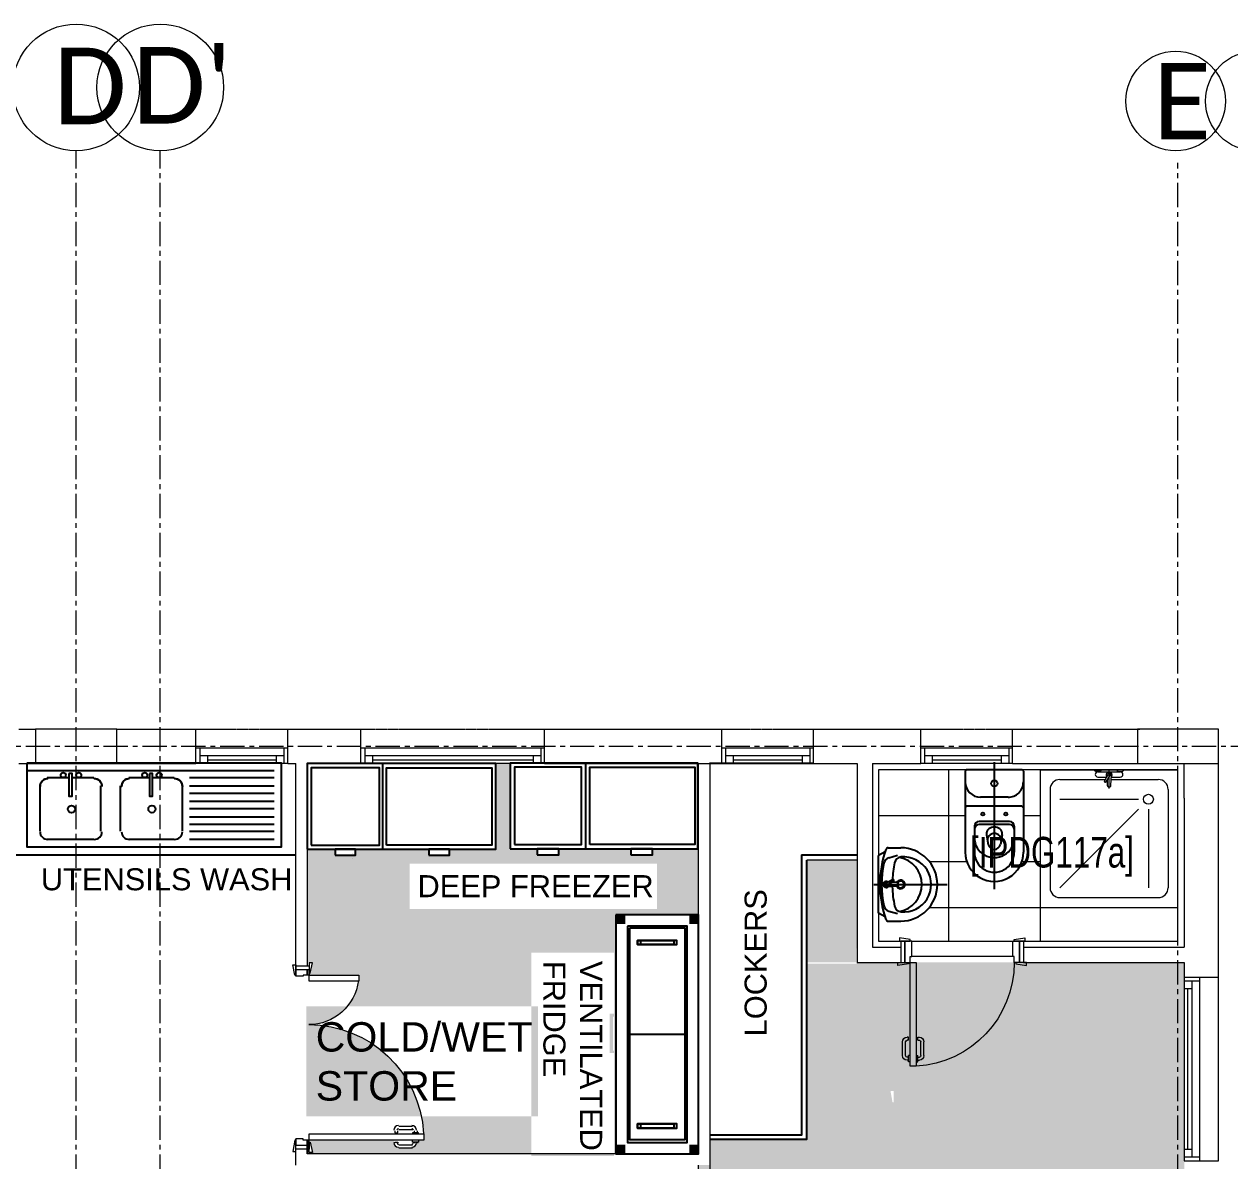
# Model space of a CAD drawing. Header units: millimetres. Extents: x 26027 to 581921, y 7230 to 233891.
# Drawn here: x 472709 to 480588, y 224288 to 231719 of the extents above; entities that cross this region are included whole.
import ezdxf

# ---------------------------------------------------------------- set-up
doc = ezdxf.new("R2010")
doc.units = ezdxf.units.MM
doc.header["$LTSCALE"] = 5
doc.linetypes.add('CENTER', pattern=[50.800000000000004, 31.75, -6.35, 6.35, -6.35])
doc.linetypes.add('HIDDEN2', pattern=[0.1875, 0.125, -0.0625])
for name, color, linetype, lineweight in [('72_EGR_BASE_TEXT', 7, 'Continuous', 5), ('Aluminum', 7, 'Continuous', 5), ('AxisBalloons_2', 7, 'Continuous', 0), ('car', 250, 'Continuous', 5), ('Proj', 7, 'HIDDEN2', 5), ('SANIT', 250, 'Continuous', 5), ('Structure', 20, 'Continuous', 5), ('Text', 9, 'Continuous', 5), ('Tiles', 252, 'Continuous', 5), ('Walls', 32, 'Continuous', 5)]:
    doc.layers.add(name, color=color, linetype=linetype, lineweight=lineweight)
for name, color, linetype in [('axes', 9, 'Continuous'), ('GE-ARCHITECTURAL_ELEMENTS', 8, 'Continuous'), ('GE-FURNITURE', 8, 'Continuous'), ('PDF_Solid Fills', 7, 'Continuous'), ('PDF_Text', 7, 'Continuous')]:
    doc.layers.add(name, color=color, linetype=linetype)
doc.layers.add('PDF_Geometry', color=7, linetype='Continuous', true_color=0x809a5e)
doc.layers.add('Wooden Joinery', color=7, linetype='Continuous', lineweight=5, true_color=0xffdcd1)
doc.styles.add('PDF Arial', font='arial.ttf')
doc.styles.get("Standard").update_dxf_attribs({"font": 'calibri.ttf'})
doc.styles.add('X3G_ENTITY_2587EA', font='swisscl.ttf', dxfattribs={"height": 200})

# ---------------------------------------------------------------- blocks, each defined once
blk = doc.blocks.new('SHOWER TRAY 80x80')
at = {"layer": 'SANIT'}
for p, q in [((0, 0), (0, 0.8000000000000007)), ((0.799999999999983, 0.8000000000000007), (-3.552713678800501e-15, 0.7999999999999972)), ((0.7999999999999794, 7.105427357601002e-15), (0.799999999999983, 0.8000000000000007)), ((0.1142857142856926, 0.7428571428571544), (0.6857142857142691, 0.7428571428571615)), ((0.05714285714283207, 0.4124033613445377), (0.05714285714283207, 0.685714285714301)), ((0.7428571428571153, 0.1142857142857174), (0.7428571428571296, 0.6857142857143081)), ((0.1714285714285531, 0.1142857142857068), (0.1714285714285531, 0.5714285714285836)), ((0.2285714285714064, 0.6285714285714441), (0.6857142857142655, 0.6285714285714441)), ((0.2285714285714064, 0.5714285714285836), (0.6857142857142655, 0.1142857142857245)), ((0.01000000000000512, 0.4549999999999912), (0.01000000000000512, 0.4750000000000014)), ((0.01631966011248664, 0.4750000000000014), (0.01000000000000512, 0.4750000000000014)), ((0.01249999999998863, 0.4549999999999912), (0.01000000000000512, 0.4549999999999912)), ((0.01249999999998863, 0.3349999999999866), (0.01249999999998863, 0.4649999999999963)), ((0.04249999999998977, 0.413264705882348), (0.04249999999998977, 0.4649999999999963)), ((0.1099999999999994, 0.3999999999999986), (0, 0.3999999999999986)), ((0.06674858673548556, 0.3727685026005716), (0.02709900889367134, 0.3938940117229563)), ((0.08950000000000102, 0.4104999999999919), (0.03164137928153821, 0.4139034482775585)), ((0.04073028667295375, 0.3866311933336917), (0.0316413792811403, 0.3860965517224102)), ((0.07150997231136103, 0.3807923120500973), (0.03344981494325339, 0.4058135719738871)), ((0.04249999999998977, 0.3349999999999866), (0.04249999999998977, 0.3856882805192541)), ((0.05714285714283562, 0.1142857142857068), (0.05714285714283207, 0.3778864871840746)), ((0.0608299165623265, 0.3878135245036631), (0.08949999999998681, 0.3894999999999911)), ((0.01000000000000512, 0.345000000000006), (0.01000000000000512, 0.3249999999999957)), ((0.01249999999998863, 0.345000000000006), (0.01000000000000512, 0.345000000000006)), ((0.01631966011248664, 0.3250000000000099), (0.01000000000000512, 0.3250000000000099)), ((0, 0), (0.7999999999999794, 7.105427357601002e-15)), ((0.1142857142856961, 0.05714285714285339), (0.6857142857142584, 0.05714285714286405))]:
    blk.add_line(p, q, dxfattribs=at)
blk.add_circle((0.1714285714285531, 0.6285714285714441), 0.02857142857142873, dxfattribs=at)
for centre, radius, start, end in [((0.1142857142856926, 0.685714285714301), 0.05714285714285747, 90, 180), ((0.6857142857142691, 0.6857142857143081), 0.05714285714285747, 359.9999999999992, 90), ((0, 0.4750000000000014), 0.009999999999999787, 0, 90.00000000000263), ((0, 0.4549999999999912), 0.009999999999999787, 269.9999999999973, 0), ((0.0274999999999892, 0.4649999999999963), 0.01499999999999968, 0, 180), ((0, 0.345000000000006), 0.009999999999999787, 0, 90.00000000000263), ((0.03000000000000114, 0.3999999999999844), 0.0175000000000054, 49.63201498841951, 309.2525527154357), ((0.03000000000000114, 0.3999999999999986), 0.0140000000000029, 83.2670787910549, 276.732921207356), ((0.03000000000000114, 0.3999999999999986), 0.006760091880911086, 54.04227897446988, 244.5873310711967), ((0.06912927952342329, 0.3767804073253345), 0.004665091389374755, 239.3148050232749, 59.31480502755438), ((0.08950000000000102, 0.3999999999999844), 0.01049999999999862, 270, 90.00000000010422), ((0, 0.3250000000000099), 0.009999999999999787, 269.9999999999973, 0), ((0.0274999999999892, 0.3349999999999866), 0.01499999999999968, 180, 0), ((0.1142857142856961, 0.1142857142857068), 0.05714285714285747, 179.9999999999998, 270), ((0.6857142857142584, 0.1142857142857174), 0.05714285714285747, 270, 359.9999999999996)]:
    blk.add_arc(centre, radius, start, end, dxfattribs=at)
blk = doc.blocks.new('A$C26754117')
at = {"layer": 'car'}
for p, q in [((750.0011963472934, 819.9992818571045), (90.00119634834118, 819.9992818492465)), ((90.00119634659495, 719.999281856115), (750.001196346595, 719.9992818568717))]:
    blk.add_line(p, q, dxfattribs=at)
at = {"layer": 'Wooden Joinery'}
for p, q in [((670.0011963391444, 71.17677191871917), (670.0011963400757, 161.1767719187192)), ((690.001196339028, 71.17677191854455), (690.0011963400757, 161.1767719185445)), ((710.0011963403085, 191.1767719183699), (700.0011963403085, 191.1767719184281)), ((710.0011963400757, 171.1767719183699), (700.0011963400757, 171.1767719184281)), ((710.0011963400757, 171.1767719183699), (710.0011963403085, 191.1767719183699)), ((770.0011963401921, 191.1767719177878), (780.0011963401921, 191.1767719177296)), ((770.0011963399593, 171.1767719177878), (770.0011963401921, 191.1767719177878)), ((770.0011963399593, 171.1767719177878), (780.0011963399593, 171.1767719177296)), ((790.0011963392608, 71.17677191761322), (790.0011963399593, 161.1767719176132)), ((810.0011963392608, 71.1767719174386), (810.0011963398429, 161.1767719174386)), ((710.001196339028, 61.17677191836992), (700.001196339028, 61.17677191842813)), ((710.0011963387951, 41.17677191831172), (700.0011963387951, 41.17677191842813)), ((710.0011963386787, 31.17677191831172), (710.001196339028, 71.17677191831172)), ((720.001196339028, 71.17677191831172), (710.001196339028, 71.17677191836992)), ((720.0011963386787, 31.17677191825351), (710.0011963386787, 31.17677191831172)), ((760.0011963391444, 71.17677191790426), (770.0011963392608, 71.17677191772964)), ((760.0011963387951, 31.17677191790426), (770.0011963387951, 31.17677191778785)), ((770.0011963387951, 31.17677191778785), (770.0011963392608, 71.17677191778785)), ((770.0011963391444, 61.17677191772964), (780.0011963391444, 61.17677191767143)), ((770.0011963389115, 41.17677191778785), (780.0011963389115, 41.17677191761322))]:
    blk.add_line(p, q, dxfattribs=at)
for points in [[(80.00119634810835, 819.9992818492465), (80.00119634822477, 829.9992818492465), (10.0011963484576, 839.9992818497703), (10.00119634834118, 819.9992818498285)], [(760.0011963474099, 819.9992818569299), (760.0011963475263, 829.9992818569299), (830.0011963476427, 839.9992818562314), (830.0011963474099, 819.9992818562314)], [(70.00119634612929, 679.9992818562314), (70.00119634601288, 669.9992818562314), (0.001196346012875438, 659.9992818568717), (0.00119634612929076, 679.9992818568135)], [(720.0011963460129, 679.9992818570463), (720.0011963384459, 1.176771918253507), (760.0011963385623, 1.176771917904261), (760.0011963461293, 679.9992818566388)], [(770.0011963463621, 679.9992818565224), (770.0011963462457, 669.9992818566388), (840.0011963461293, 659.9992818559404), (840.0011963463621, 679.9992818559404)]]:
    blk.add_lwpolyline(points, close=True, dxfattribs=at)
for points in [[(45.00119634671137, 679.999281856406), (45.00119634857401, 819.9992818495957), (20.0011963484576, 819.9992818498285), (20.00119634659495, 679.9992818566388), (45.00119634671137, 679.999281856406)], [(45.00119634647854, 679.9992818564642), (80.00119634636212, 679.9992818560568), (80.0011963469442, 719.9992818564642), (90.00119634659495, 719.999281856115), (90.00119634834118, 819.9992818492465), (45.00119634857401, 819.9992818495957), (45.00119634647854, 679.9992818564642)], [(795.0011963460129, 679.9992818564642), (760.0011963461293, 679.9992818566388), (760.0011963463621, 719.9992818570463), (750.001196346595, 719.9992818568717), (750.0011963472934, 819.9992818571045), (795.0011963469442, 819.9992818567553), (795.0011963460129, 679.9992818564642)], [(795.00119634578, 679.9992818563478), (795.0011963469442, 819.9992818567553), (820.001196347177, 819.9992818565224), (820.0011963458965, 679.999281856115), (795.00119634578, 679.9992818563478)]]:
    blk.add_lwpolyline(points, dxfattribs=at)
for centre, radius, start, end in [((760.0011963461293, 679.9992818566388), 679.9999999997672, 180, 266.6277133172606), ((700.0011963400757, 161.1767719184863), 30, 90, 180), ((700.0011963400757, 161.1767719184863), 10, 90, 180), ((780.0011963399593, 161.1767719177296), 30, 0, 90), ((780.0011963399593, 161.1767719177296), 10, 0, 90), ((700.001196339028, 71.17677191842813), 30, 180, 270), ((700.001196339028, 71.17677191842813), 10, 180, 270), ((780.0011963392608, 71.17677191767143), 10, 270, 0), ((780.0011963392608, 71.17677191767143), 30, 270, 0)]:
    blk.add_arc(centre, radius, start, end, dxfattribs=at)
blk = doc.blocks.new('WC manta')
at = {"layer": 'GE-FURNITURE'}
for p, q in [((-0.1300000000000026, 0.1799999999999784), (-0.1300000000000021, -0.1800000000000352)), ((-0.1200000000000032, 0.1899999999999835), (0.4100000000000383, 0.1899999999998698)), ((0.1089999999999978, 0.1799999999999784), (0.1089999999999973, -0.180000000000021)), ((0.0499999999999976, 0.08999999999997499), (0.04999999999999849, -0.09000000000001762)), ((0.2089999999999979, 0.0999999999999801), (0.2089999999999979, -0.1000000000000085)), ((0.2289999999999979, 0.0999999999999801), (0.2289999999999979, -0.1000000000000085)), ((0.2389999999999977, 0.1299999999999812), (0.4100000000000001, 0.1299999999999955)), ((-0.1800000000000019, -1.4210854715202e-14), (0.6499999999999972, 0)), ((0.2955435778343052, 0.05099335474704958), (0.3580878172658544, 0.03932111432524721)), ((0.2955435778343083, -0.05099335474706379), (0.358087817265849, -0.03932111432530405)), ((0.2389999999999994, -0.1300000000000097), (0.4100000000000001, -0.1299999999999812)), ((-0.120000000000001, -0.1900000000000404), (0.410000000000077, -0.1899999999998272))]:
    blk.add_line(p, q, dxfattribs=at)
for centre, radius in [((0.1589999999999976, 0.07524999999998272), 0.01), ((-0.04000000000000181, -1.4210854715202e-14), 0.02), ((0.1589999999999976, -0.07525000000001114), 0.01)]:
    blk.add_circle(centre, radius, dxfattribs=at)
for centre, radius, start, end in [((-0.1200000000000028, 0.1799999999999784), 0.01, 90.00000000000281, 180), ((-0.05000000000000249, 0.08999999999997499), 0.1, 0, 90.0000000000015), ((0.1189999999999976, 0.1799999999999784), 0.01, 90, 180), ((0.4099999999999997, 0), 0.1899999999999977, 270, 90), ((0.2389999999999977, 0.0999999999999801), 0.03, 90, 180), ((0.2589999999999977, 0.0999999999999801), 0.03, 90, 180), ((0.3146591216085324, -1.4210854715202e-14), 0.1299999999999977, 270, 90), ((0.4099999999999997, 0), 0.1299999999999977, 270, 90), ((0.302892476788585, 1.4210854715202e-14), 0.05876042778213645, 141.5249730953281, 218.475026904783), ((0.2882053240761837, 0.01167224042180237), 0.04, 79.42885282056038, 141.5249730953252), ((0.3453775567838338, 1.4210854715202e-14), 0.05876042778213645, 166.4175867627366, 193.5824132373916), ((0.3271417994111214, 0.004405769433930118), 0.04, 79.42885282056035, 166.4175867627366), ((0.3507495635077338, -2.842170943040401e-14), 0.04, 280.5711471794227, 79.42885282056916), ((0.2882053240762104, -0.01167224042180237), 0.04, 218.4750269047819, 280.5711471794153), ((0.3271417994111308, -0.004405769433944329), 0.04, 193.5824132373898, 280.5711471793922), ((-0.0500000000000016, -0.09000000000001762), 0.1, 270.0000000000061, 0), ((0.2389999999999977, -0.1000000000000085), 0.03, 180, 270), ((0.2589999999999977, -0.1000000000000085), 0.03, 180, 270), ((-0.1200000000000023, -0.1800000000000352), 0.01, 180, 270.0000000000084), ((0.1189999999999971, -0.180000000000021), 0.01, 180, 270.0000000000009)]:
    blk.add_arc(centre, radius, start, end, dxfattribs=at)
blk = doc.blocks.new('lav-manta 60')
at = {"layer": 'GE-ARCHITECTURAL_ELEMENTS'}
for p, q in [((-0.2658112752778532, -0.0528604784439608), (-0.2358005871623812, 1.4210854715202e-14)), ((-0.2358005871623803, 0), (0.2358005871623812, 1.4210854715202e-14)), ((8.881784197001252e-16, 0.04000000000002046), (-6.217248937900877e-15, -0.5599999999999739)), ((0.2658112752778532, -0.0528604784439608), (0.2358005871623812, 1.4210854715202e-14)), ((-0.3000000000000007, -0.07892544397115842), (-0.3000000000000016, -0.1799999999999926)), ((-0.2184831274915995, -0.08410578956296888), (-0.238337111529991, -0.1537086973741566)), ((-0.01500000000000323, -0.1473122635064641), (-0.01986414486488819, -0.06399025504892109)), ((0.0274395542141237, -0.120963039179756), (-0.007817085774672883, -0.0673337147440094)), ((0.03890213914203589, -0.1141610597856442), (0.008722840084338657, -0.05751880514141305)), ((0.01909829523756645, -0.07699205969632317), (0.01986206894530085, -0.06400790666485534)), ((0.2184831274916004, -0.08410578956296888), (0.2383371115299919, -0.1537086973741566)), ((0.2999999999999989, -0.07892544397115842), (0.299999999999998, -0.1799999999999926)), ((0.0149999999999979, -0.1473122635064641), (0.01740925070904797, -0.1057058166811373))]:
    blk.add_line(p, q, dxfattribs=at)
for centre, radius, start, end in [((-0.2800000000000011, -0.07892544397115842), 0.02, 109.8228838830087, 180), ((0, -0.855681818181921), 0.84568181818193, 70.17711611698898, 109.8228838830111), ((-0.1607845660526097, -0.1005641007725586), 0.06, 101.8086224012993, 164.079387877085), ((0, -0.8696182228863449), 0.84568181818193, 78.1913775987016, 101.8086224012984), ((-2.664535259100376e-15, -0.06166307873495214), 0.02500000000000305, 320.7474472845807, 220.3679850115468), ((-9.769962616701378e-15, -0.06166307873495214), 0.02000000000000313, 353.2670776885322, 186.6820056531071), ((-9.769962616701378e-15, -0.06166307873495214), 0.009657274115586034, 25.41267285391787, 215.9577171006651), ((0.1607845660526097, -0.1005641007725586), 0.06, 15.92061212291503, 78.19137759870078), ((0.2799999999999994, -0.07892544397115842), 0.02, 0, 70.17711611699127), ((-5.329070518200751e-15, -0.1799999999999926), 0.2999999999999998, 180, 0), ((-1.77635683940025e-15, -0.2038909794933232), 0.2252122890089872, 174.8142152564765, 5.185784743523504), ((-0.164536051019244, -0.1889581848927691), 0.06, 102.0882578917687, 174.8142152564765), ((-1.77635683940025e-15, -0.1282362600928906), 0.2252122890089872, 190.6097301344279, 349.3902698655721), ((0, -0.9572184320334429), 0.84568181818193, 91.1571592519256, 102.0882578917694), ((-3.552713678800501e-15, -0.1799999999999926), 0.03500000000000014, 115.3105877077287, 64.6894122922684), ((-3.552713678800501e-15, -0.1799999999999926), 0.02750000000000075, 117.1495709494952, 62.85042905050146), ((-2.664535259100376e-15, -0.1473122635064641), 0.01500000000000057, 180, 6.758042587173681e-11), ((0, -0.9572184320334429), 0.84568181818193, 88.54855929439348, 88.84397810137993), ((0.03317084667807624, -0.1175620494827143), 0.0066644162705284, 210.6851949742506, 30.68519497445045), ((0, -0.9572184320334429), 0.84568181818193, 77.9117421082308, 87.42744881614517), ((0.1645360510192404, -0.1889581848927691), 0.06, 5.185784743523504, 77.91174210823132)]:
    blk.add_arc(centre, radius, start, end, dxfattribs=at)

msp = doc.modelspace()

# ---------------------------------------------------------------- hatches: boundary and pattern name
at = {"layer": 'PDF_Geometry', "lineweight": 25}
h = msp.add_hatch(dxfattribs=at)
h.set_pattern_fill('ANGLE', color=256, scale=500)
h.set_pattern_definition([(0, (-753464.1767248921, -861134.2566601911), (0, 137.5), [100, -37.5]), (90, (-753464.1767248921, -861134.2566601911), (-137.5, 8.419446744138054e-15), [100, -37.5])])
edge = h.paths.add_edge_path()
edge.add_line((476577.1314191916, 225898.2474854591), (477116.1547890818, 225898.2474854591))
edge.add_line((477116.1547890818, 225898.2474854591), (477116.1547890818, 226329.466181525))
edge.add_line((477116.1547890818, 226329.466181525), (476816.3230393634, 226329.466181525))
edge.add_line((476816.3230393634, 226329.466181525), (476816.3230393634, 226289.0394287407))
edge.add_line((476816.3230393634, 226289.0394287407), (476674.8294051792, 226289.0394287407))
edge.add_line((476674.8294051792, 226289.0394287407), (476674.8294051792, 226329.466181525))
edge.add_line((476674.8294051792, 226329.466181525), (476203.1839562498, 226329.466181525))
edge.add_line((476203.1839562498, 226329.466181525), (476203.1839562498, 226289.0394287407))
edge.add_line((476203.1839562498, 226289.0394287407), (476061.6903216057, 226289.0394287407))
edge.add_line((476061.6903216057, 226289.0394287407), (476061.6903216057, 226329.466181525))
edge.add_line((476061.6903216057, 226329.466181525), (475886.5077264467, 226329.466181525))
edge.add_line((475886.5077264467, 226329.466181525), (475886.5077264467, 226888.7029277282))
edge.add_line((475886.5077264467, 226888.7029277282), (475792.1786365686, 226888.7029277282))
edge.add_line((475792.1786365686, 226888.7029277282), (475792.1786365686, 226329.466181525))
edge.add_line((475792.1786365686, 226329.466181525), (475488.9779914776, 226329.466181525))
edge.add_line((475488.9779914776, 226329.466181525), (475488.9779914776, 226289.0394287407))
edge.add_line((475488.9779914776, 226289.0394287407), (475354.2221489591, 226289.0394287407))
edge.add_line((475354.2221489591, 226289.0394287407), (475354.2221489591, 226329.466181525))
edge.add_line((475354.2221489591, 226329.466181525), (474875.8389077887, 226329.466181525))
edge.add_line((474875.8389077887, 226329.466181525), (474875.8389077887, 226289.0394287407))
edge.add_line((474875.8389077887, 226289.0394287407), (474741.0830652704, 226289.0394287407))
edge.add_line((474741.0830652704, 226289.0394287407), (474741.0830652704, 226329.466181525))
edge.add_line((474741.0830652704, 226329.466181525), (474559.1626784457, 226329.466181525))
edge.add_line((474559.1626784457, 226329.466181525), (474559.1626784457, 225584.3992664018))
edge.add_line((474559.1626784457, 225584.3992664018), (474592.8516389604, 225584.3992664018))
edge.add_line((474592.8516389604, 225584.3992664018), (474576.6809380068, 225503.5457608835))
edge.add_line((474576.6809380068, 225503.5457608835), (474896.0522849718, 225503.5457608835))
edge.add_line((474896.0522849718, 225503.5457608835), (474896.0522849718, 225463.1190081497))
edge.add_line((474896.0522849718, 225463.1190081497), (474893.0892164605, 225463.1190081497))
edge.add_arc((474569.2623948067, 225506.9054581448), 326.7737193006011, 270.00122249803235, 352.29941862360437, ccw=False)
edge.add_arc((474569.2754806933, 224428.8824065593), 751.2493323841699, 2.8263447609617174, 90.00046627108952, ccw=False)
edge.add_line((475319.6109712257, 224465.9257737831), (475320.5331884446, 224465.9257737831))
edge.add_line((475320.5331884446, 224465.9257737831), (475320.5331884446, 224425.4990211031))
edge.add_line((475320.5331884446, 224425.4990211031), (475286.8442279301, 224425.4990211031))
edge.add_line((475286.8442279301, 224425.4990211031), (475273.3686437351, 224408.6545525857))
edge.add_arc((475243.0485673214, 224408.6545525857), 30.32007641362725, -89.99999999967002, 0, ccw=False)
edge.add_line((475243.0485673216, 224378.334476172), (475246.4174752897, 224371.5966840561))
edge.add_line((475246.4174752897, 224371.5966840561), (475155.457293265, 224378.3344761771))
edge.add_arc((475155.457293265, 224408.6545525857), 30.32007640856318, 146.2510531674718, 270, ccw=False)
edge.add_line((475130.2467614622, 224425.4990211031), (474576.6809379817, 224425.4990211031))
edge.add_line((474576.6809379817, 224425.4990211031), (474594.7647995453, 224335.0797125909))
edge.add_line((474594.7647995453, 224335.0797125909), (476577.1314191916, 224335.0797125909))
edge.add_line((476577.1314191916, 224335.0797125909), (476577.1314191916, 225898.2474854591))
h.paths.add_polyline_path([(480290.3278816309, 225585.2659106641), (477823.6229618503, 225585.2659106641), (477823.6229618504, 224430.1880145429), (477190.2705022367, 224430.1880145429), (477190.2705022367, 224260.9639994355), (477116.1547890818, 224260.9639994355), (477116.1547890818, 223519.8068657785), (477116.1547890818, 223452.4289445733), (477190.2705022367, 223452.4289445733), (477190.2705022367, 222536.089215725), (478390.2705022367, 222536.089215725), (478390.2705022367, 222825.8142770641), (478370.057125974, 222825.8142770641), (478384.880269038, 222899.9299904241), (478390.2705022367, 222899.9299904241), (478390.2705022367, 223573.7092028256), (478383.5327105708, 223573.7092028256), (478370.057125974, 223641.0871240271), (478390.2705022367, 223641.0871240271), (478390.2705022367, 223924.0743932619), (478370.057125974, 223924.0743932619), (478386.2278274947, 224004.9278987262), (478390.2705022367, 224004.9278987262), (478390.2705022367, 224671.9693190232), (478383.5327105708, 224671.9693190232), (478370.057125974, 224746.0850323292), (478390.2705022367, 224746.0850323292), (478390.2734833246, 223830.1974039872), (480290.3308627189, 223830.1974039872)])
edge = h.paths.add_edge_path(flags=16)
edge.add_line((477890.422861618, 223499.5934894115), (477884.2630907465, 223499.5934894115))
edge.add_line((477884.2630907465, 223499.5934894115), (477884.2630907465, 223486.6959090156))
edge.add_arc((477880.8942197019, 223496.2245685461), 10.10666337434744, 289.4711199357461, 379.4714195085501)
h.paths.add_polyline_path([(477944.9032201096, 223553.4958264045), (477944.9032201096, 223513.0690736743), (477197.0082943626, 223513.0690736743), (477197.0082943626, 223553.4958264045), (477756.2450406989, 223553.4958264045), (477756.2450406989, 223560.233618509), (477776.4584170766, 223560.233618509), (477776.4584170766, 223580.4469949298), (477884.2630907465, 223580.4469949298), (477884.2630907465, 223560.233618509), (477911.2142595951, 223560.233618509)], flags=16)
edge = h.paths.add_edge_path(flags=16)
edge.add_line((477786.5650805924, 223486.1179051658), (477877.5252990806, 223479.3801130985))
edge.add_line((477877.5252990806, 223479.3801130985), (477786.5650805924, 223486.1179051658))
edge.add_arc((477786.5650805924, 223496.2245685461), 10.10666338028386, 160.5285805033294, 270, ccw=False)
edge.add_line((477777.03643867, 223499.5934894115), (477776.4584170766, 223499.5934894115))
edge.add_line((477776.4584170766, 223499.5934894115), (477776.4584172121, 223496.2245685461))
edge.add_arc((477786.5650805924, 223496.2245685461), 10.10666338028386, 180, 270)
h.paths.add_polyline_path([(477203.7460869486, 223499.5934894115), (477217.2216707403, 223432.2155682063), (477197.0082943626, 223432.2155682063), (477197.0082943626, 223499.5934894115)], flags=16)
edge = h.paths.add_edge_path()
edge.add_line((468810.812607286, 220379.9957360635), (468731.0259836528, 220379.9957360635))
edge.add_line((468731.0259836528, 220379.9957360635), (468731.0259836528, 220353.0445678041))
edge.add_line((468731.0259836528, 220353.0445678041), (468650.1724781347, 220367.7452050399))
edge.add_line((468650.1724781347, 220367.7452050399), (468650.1724781347, 219815.6494449174))
edge.add_arc((468667.0169465475, 219790.4389130389), 30.32007641328984, 8.799929673841689e-10, 123.74894658864511, ccw=False)
edge.add_line((468697.3370229607, 219790.4389130394), (468697.3370230233, 219699.4787314748))
edge.add_line((468697.3370230233, 219699.4787314748), (468692.924743101, 219718.5986112023))
edge.add_arc((468667.0169465478, 219702.8476394431), 30.32007641155044, -90.00000000021998, 31.29803744826461, ccw=False)
edge.add_line((468667.0169465477, 219672.5275630315), (468670.3858545555, 219665.7897709603))
edge.add_line((468670.3858545555, 219665.7897709603), (468656.910270239, 219665.7897709603))
edge.add_line((468656.910270239, 219665.7897709603), (468656.910270239, 219659.0519789495))
edge.add_line((468656.910270239, 219659.0519789495), (468650.1724781347, 219625.3630183197))
edge.add_line((468650.1724781347, 219625.3630183197), (468609.7457254042, 219625.3630183197))
edge.add_line((468609.7457254042, 219625.3630183197), (468609.7457254042, 219626.2852350804))
edge.add_arc((468646.789092923, 220376.6207258394), 751.2493326251101, 179.999533711322, 267.17365521742397, ccw=False)
edge.add_arc((467568.7660410951, 220376.6338119598), 326.7737193020803, 276.51002771443297, 359.9987775014165, ccw=False)
edge.add_line((467605.8146989334, 220051.9671204453), (467605.8146989334, 220049.8439217927))
edge.add_line((467605.8146989334, 220049.8439217927), (467572.1257383577, 220049.8439217927))
edge.add_line((467572.1257383577, 220049.8439217927), (467572.1257383577, 220373.2579440668))
edge.add_line((467572.1257383577, 220373.2579440668), (467531.6989855699, 220373.2579440668))
edge.add_line((467531.6989855699, 220373.2579440668), (467510.812607286, 220373.2579440668))
edge.add_line((467510.812607286, 220373.2579440668), (467510.812607286, 220379.9957360635))
edge.add_line((467510.812607286, 220379.9957360635), (465810.812607286, 220379.9957360635))
edge.add_line((465810.812607286, 220379.9957360635), (465810.812607286, 219753.7023949737))
edge.add_line((465810.812607286, 219753.7023949737), (465810.812607286, 218579.9957360635))
edge.add_line((465810.812607286, 218579.9957360635), (468810.812607286, 218579.9957360635))
edge.add_line((468810.812607286, 218579.9957360635), (468810.812607286, 220379.9957360635))
h.paths.add_polyline_path([(466491.1746430325, 219254.6403038607), (468153.2039801055, 219254.6403038607), (468153.2039801055, 219650.5862566482), (466491.1746430325, 219650.5862566482)], flags=16)
h.paths.add_polyline_path([(477817.4850682102, 225578.4788064577), (478147.291182175, 225578.4788064577), (478152.7705733287, 226254.4969627045), (477822.9644593638, 226254.4969627045)])
h.paths.add_polyline_path([(474553.4477030388, 224579.0192945225), (476066.1945375546, 224579.0192945225), (476066.1945375546, 225298.6072663157), (474553.4477030388, 225298.6072663157)])
h.paths.add_polyline_path([(476024.2459556516, 225648.7776122349), (476024.2459556516, 224319.4123052929), (476563.8296063151, 224319.4123052929), (476563.8296063151, 225648.7776122349)])
h.paths.add_polyline_path([(475228.5497876443, 225934.2016964958), (476844.2535402477, 225934.2016964958), (476844.2535402477, 226231.1561916356), (475228.5497876443, 226231.1561916356)], flags=16)
at = {"layer": 'PDF_Solid Fills', "transparency": 33554559}
for points in [[(476637.1130458061, 225897.3939800488), (476576.4729167051, 225897.3939800488), (476576.4729167051, 225836.7538511457), (476637.1130458061, 225836.7538511457)], [(477115.4962865952, 225897.3939800488), (477054.856157498, 225897.3939800488), (477054.856157498, 225836.7538511457), (477115.4962865952, 225836.7538511457)], [(476576.4729167051, 224994.5298355205), (476576.4729167051, 225008.0054197724), (476556.2595403921, 225008.0054197724), (476556.2595403921, 225230.3525595828), (476576.4729167051, 225230.3525595828), (476576.4729167051, 225250.5659359605), (476536.0461639748, 225250.5659359605), (476536.0461639748, 224994.5298355205)], [(476637.1130458061, 224394.8663365438), (476576.4729167051, 224394.8663365438), (476576.4729167051, 224334.2262071806), (476637.1130458061, 224334.2262071806)], [(477115.4962865952, 224394.8663365438), (477054.856157498, 224394.8663365438), (477054.856157498, 224334.2262071806), (477115.4962865952, 224334.2262071806)]]:
    msp.add_hatch(color=256, dxfattribs=at).paths.add_polyline_path(points)

# ---------------------------------------------------------------- linework, layer by layer
for p, q in [((474558.5041759592, 225536.3812160993, -2.36187070109298), (474558.5041759592, 225502.6922554732, -2.36187070109298)), ((474558.5041759592, 224424.6455156929, -2.36187070109298), (474558.5041759592, 224334.2262071806, -2.36187070109298))]:
    msp.add_line(p, q)
at = {"layer": 'Aluminum'}
for p, q in [((474431.7689532917, 226985.2665355359, -5.890273202524554e-07), (473831.7689532922, 226985.2665355359, -5.890273202524554e-07)), ((473856.7689532922, 226985.2665355359, -5.890273202524554e-07), (473856.7689532922, 226885.2665355359, -5.890273202524554e-07)), ((474406.7689532917, 226935.2665355359, -5.890273202524554e-07), (473856.7689532922, 226935.2665355359, -5.890273202524554e-07)), ((473906.7689532922, 226935.2665355359, -5.890273202524554e-07), (473906.7689532922, 226885.2665355359, -5.890273202524554e-07)), ((474356.7689532917, 226935.2665355359, -5.890273202524554e-07), (474356.7689532917, 226885.2665355359, -5.890273202524554e-07)), ((474406.7689532917, 226985.2665355359, -5.890273202524554e-07), (474406.7689532917, 226885.2665355359, -5.890273202524554e-07)), ((476109.7689532852, 226985.2664704674, -5.890274010766916e-07), (474909.7689532852, 226985.2664264219, -5.890274010766916e-07)), ((474934.7689532852, 226985.2664264219, -5.890274010766916e-07), (474934.7689532852, 226885.2664264219, -5.890274010766916e-07)), ((476084.7689532852, 226935.2664704674, -5.890274010766916e-07), (474934.7689532852, 226935.2664264219, -5.890274010766916e-07)), ((474984.7689532852, 226935.2664264219, -5.890274010766916e-07), (474984.7689532852, 226885.2664264219, -5.890274010766916e-07)), ((476034.7689532852, 226935.2664704674, -5.890274010766916e-07), (476034.7689532852, 226885.2664704674, -5.890274010766916e-07)), ((476084.7689532852, 226985.2664704674, -5.890274010766916e-07), (476084.7689532852, 226885.2664704674, -5.890274010766916e-07)), ((477867.7689532917, 226985.2665355359, -5.890273202524554e-07), (477267.7689532922, 226985.2665355359, -5.890273202524554e-07)), ((477292.7689532922, 226985.2665355359, -5.890273202524554e-07), (477292.7689532922, 226885.2665355359, -5.890273202524554e-07)), ((477842.7689532917, 226935.2665355359, -5.890273202524554e-07), (477292.7689532922, 226935.2665355359, -5.890273202524554e-07)), ((477342.7689532922, 226935.2665355359, -5.890273202524554e-07), (477342.7689532922, 226885.2665355359, -5.890273202524554e-07)), ((477792.7689532917, 226935.2665355359, -5.890273202524554e-07), (477792.7689532917, 226885.2665355359, -5.890273202524554e-07)), ((477842.7689532917, 226985.2665355359, -5.890273202524554e-07), (477842.7689532917, 226885.2665355359, -5.890273202524554e-07)), ((479167.7689532791, 226985.2666006044, -5.890272394282192e-07), (478567.7689532796, 226985.2666006044, -5.890272394282192e-07)), ((478592.7689532796, 226985.2666006044, -5.890272394282192e-07), (478592.7689532796, 226885.2666006044, -5.890272394282192e-07)), ((479142.7689532791, 226935.2666006044, -5.890272394282192e-07), (478592.7689532796, 226935.2666006044, -5.890272394282192e-07)), ((478642.7689532796, 226935.2666006044, -5.890272394282192e-07), (478642.7689532796, 226885.2666006044, -5.890272394282192e-07)), ((479092.7689532791, 226935.2666006044, -5.890272394282192e-07), (479092.7689532791, 226885.2666006044, -5.890272394282192e-07)), ((479142.7689532791, 226985.2666006044, -5.890272394282192e-07), (479142.7689532791, 226885.2666006044, -5.890272394282192e-07)), ((474431.7689532917, 226885.2665355359, -5.890273202524554e-07), (473831.7689532922, 226885.2665355359, -5.890273202524554e-07)), ((473906.7689532922, 226910.2665355359, -5.890273202524554e-07), (474356.7689532917, 226910.2665355359, -5.890273202524554e-07)), ((476109.7689532852, 226885.2664704674, -5.890274010766916e-07), (474909.7689532852, 226885.2664264219, -5.890274010766916e-07)), ((474984.7689532852, 226910.2664264219, -5.890274010766916e-07), (476034.7689532852, 226910.2664704674, -5.890274010766916e-07)), ((477867.7689532917, 226885.2665355359, -5.890273202524554e-07), (477267.7689532922, 226885.2665355359, -5.890273202524554e-07)), ((477342.7689532922, 226910.2665355359, -5.890273202524554e-07), (477792.7689532917, 226910.2665355359, -5.890273202524554e-07)), ((479167.7689532791, 226885.2666006044, -5.890272394282192e-07), (478567.7689532796, 226885.2666006044, -5.890272394282192e-07)), ((478642.7689532796, 226910.2666006044, -5.890272394282192e-07), (479092.7689532791, 226910.2666006044, -5.890272394282192e-07)), ((480288.7704109335, 225585.2659107624, -2.166391588868964), (480288.7705523055, 225488.2659107621, -2.361870417117551)), ((480288.7705523055, 225488.2659107624, -2.361870417117316), (480288.77050826, 224288.2659107624, -2.361870417117316)), ((480388.7705523055, 225463.2659107624, -2.361870417117316), (480288.7705523055, 225463.2659107624, -2.361870417117316)), ((480338.7705523055, 225463.2659107624, -2.361870417117316), (480338.77050826, 224313.2659107624, -2.361870417117316)), ((480388.7705523055, 225488.2659107624, -2.361870417117316), (480388.77050826, 224288.2659107624, -2.361870417117316)), ((480513.7705733287, 224288.2659107624, -2.361870417117316), (480513.7706173742, 225488.2659107624, -2.361870417117316)), ((480338.7705523055, 225413.2659107624, -2.361870417117316), (480288.7705523055, 225413.2659107624, -2.361870417117316)), ((480313.77050826, 224363.2659107624, -2.361870417117316), (480313.7705523055, 225413.2659107624, -2.361870417117316)), ((480338.77050826, 224363.2659107624, -2.361870417117316), (480288.77050826, 224363.2659107624, -2.361870417117316)), ((480388.77050826, 224313.2659107624, -2.361870417117316), (480288.77050826, 224313.2659107624, -2.361870417117316)), ((480288.7705082721, 224288.2659107624, -2.361870417117316), (480513.7705733287, 224288.2659107624, -2.361870417117316))]:
    msp.add_line(p, q, dxfattribs=at)
at = {"layer": 'axes', "linetype": 'CENTER', "lineweight": 0}
for p, q in [((473048.7689532852, 120285.5886630216, -5.890273202524554e-07), (473048.7689532854, 230891.1262110681, -5.890273202524554e-07)), ((473598.7689532852, 120285.5886630216, -5.890273202524554e-07), (473598.7689532854, 230891.1262110681, -5.890273202524554e-07)), ((480248.7707260153, 120285.5849670265, -5.890049949996978e-07), (480248.7707260153, 230811.0997515668, -5.890049949996978e-07)), ((484308.7689532852, 226997.7659107624, -2.945141526211614e-07), (460525.8132943283, 226997.7659107624, -2.945141526211614e-07))]:
    msp.add_line(p, q, dxfattribs=at)
at = {"layer": 'AxisBalloons_2', "color": 1}
for centre, radius in [((473048.7689532854, 231305.0232446878, -5.890273202524554e-07), 413.8970336196327), ((473598.7689532854, 231305.0232446878, -5.890273202524554e-07), 413.8970336196327), ((480233.7707260158, 231216.1292110633, -5.890273202524554e-07), 325), ((480753.725401588, 231216.1262110681, 2.361868934013191), 325)]:
    msp.add_circle(centre, radius, dxfattribs=at)
at = {"layer": 'PDF_Geometry', "color": 7, "lineweight": 25}
msp.add_line((477187.6176425074, 226887.9193513533, -5.890273202524554e-07), (477867.7689532917, 226887.9193513533, -5.890273202524554e-07), dxfattribs=at)
at = {"layer": 'PDF_Geometry', "color": 7, "lineweight": 25, "elevation": -2.36187070109298}
for points in [[(472725.4567726203, 226887.8494223182), (472725.4567726203, 226342.0882602336), (474389.6914272299, 226342.0882602336), (474389.6914272299, 226887.8494223182)], [(474558.5041759592, 226326.0297452873), (475791.5201340821, 226326.0297452873), (475791.5201340821, 226885.2664914906), (474558.5041759592, 226885.2664914906)], [(474585.4553440027, 226352.9809137047), (475030.1496241982, 226352.9809137047), (475030.1496241982, 226858.3153230192), (474585.4553440027, 226858.3153230192)], [(475077.3141693098, 226352.9809137047), (475077.3141693098, 226858.3153230192), (475764.5689660385, 226858.3153230192), (475764.5689660385, 226352.9809137047)], [(475885.8492239602, 226328.6126761148), (477112.1273903023, 226328.6126761148), (477112.1273903023, 226887.8494223182), (475885.8492239602, 226887.8494223182)], [(475912.8003928089, 226355.5638445322), (476350.7568804184, 226355.5638445322), (476350.7568804184, 226860.8982538467), (475912.8003928089, 226860.8982538467)], [(476404.6592176559, 226355.5638445322), (476404.6592176559, 226860.8982538467), (477091.9140140396, 226860.8982538467), (477091.9140140396, 226355.5638445322)], [(473001.7062496967, 226820.4715012889), (473001.7062496967, 226672.2400741738), (473021.9196260637, 226672.2400741738), (473021.9196260637, 226820.4715012889)], [(473527.2540353783, 226820.4715012889), (473527.2540353783, 226672.2400741738), (473547.4674117416, 226672.2400741738), (473547.4674117416, 226820.4715012889)], [(474740.4245627839, 226285.602992503), (474875.1804053022, 226285.602992503), (474875.1804053022, 226326.0297452873), (474740.4245627839, 226326.0297452873)], [(475353.5636464725, 226285.602992503), (475488.3194889911, 226285.602992503), (475488.3194889911, 226326.0297452873), (475353.5636464725, 226326.0297452873)], [(476061.0318191191, 226288.1859233305), (476202.5254537633, 226288.1859233305), (476202.5254537633, 226328.6126761148), (476061.0318191191, 226328.6126761148)], [(476674.1709026927, 226288.1859233305), (476815.6645368768, 226288.1859233305), (476815.6645368768, 226328.6126761148), (476674.1709026927, 226328.6126761148)], [(476576.4729167051, 225897.3939800488), (476576.4729167051, 224334.2262071806), (477115.4962865952, 224334.2262071806), (477115.4962865952, 225897.3939800488)], [(476576.4729167051, 225897.3939800488), (476576.4729167051, 224334.2262071806), (477115.4962865952, 224334.2262071806), (477115.4962865952, 225897.3939800488)], [(476650.5886301189, 225823.2782668937), (476650.5886301189, 224408.3419207956), (477041.3805732892, 224408.3419207956), (477041.3805732892, 225823.2782668937)], [(476664.0642143276, 225809.8026822968), (476664.0642143276, 224428.5552970583), (477027.9049889727, 224428.5552970583), (477027.9049889727, 225809.8026822968)], [(476717.9665513206, 225728.9491770158), (476717.9665513206, 225701.9980086272), (476738.1799277414, 225701.9980086272), (476738.1799277414, 225728.9491770158)], [(476953.7892756667, 225728.9491770158), (476953.7892756667, 225701.9980086272), (476974.00265203, 225701.9980086272), (476974.00265203, 225728.9491770158)], [(476953.7892756667, 225728.9491770158), (476953.7892756667, 225701.9980086272), (476974.00265203, 225701.9980086272), (476974.00265203, 225728.9491770158)], [(476717.9665513206, 224529.6221786023), (476717.9665513206, 224502.6710106737), (476738.1799277414, 224502.6710106737), (476738.1799277414, 224529.6221786023)], [(476953.7892756667, 224529.6221786023), (476953.7892756667, 224502.6710106737), (476974.00265203, 224502.6710106737), (476974.00265203, 224529.6221786023)], [(476953.7892756667, 224529.6221786023), (476953.7892756667, 224502.6710106737), (476974.00265203, 224502.6710106737), (476974.00265203, 224529.6221786023)]]:
    msp.add_lwpolyline(points, close=True, dxfattribs=at)
for points in [[(475050.3630004611, 226885.2664914906), (475050.3630004611, 226326.0297452873)], [(476377.7080492671, 226887.8494223182), (476377.7080492671, 226328.6126761148)], [(472725.4567726203, 226840.6848776669), (474342.5268823414, 226840.6848776669)], [(472860.2126150811, 226793.52033244), (473001.7062496967, 226793.52033244)], [(473021.9196260637, 226793.52033244), (473163.4132606792, 226793.52033244)], [(473392.4981928635, 226793.52033244), (473527.2540353783, 226793.52033244)], [(473547.4674117416, 226793.52033244), (473688.9610463069, 226793.52033244)], [(473790.0279281922, 226793.52033244), (474342.5268823414, 226793.52033244)], [(472813.0480702429, 226443.1551422374), (472813.0480702429, 226739.6179956628)], [(473210.5778055177, 226443.1551422374), (473210.5778055177, 226739.6179956628)], [(473338.5958559243, 226443.1551422374), (473338.5958559243, 226739.6179956628)], [(473742.8633832999, 226443.1551422374), (473742.8633832999, 226739.6179956628)], [(473790.0279281922, 226739.6179956628), (474342.5268823414, 226739.6179956628)], [(473790.0279281922, 226692.4534505515), (474342.5268823414, 226692.4534505515)], [(473790.0279281922, 226638.5511136591), (474342.5268823414, 226638.5511136591)], [(473790.0279281922, 226591.3865685475), (474342.5268823414, 226591.3865685475)], [(473790.0279281922, 226537.4842316553), (474342.5268823414, 226537.4842316553)], [(473790.0279281922, 226490.3196868889), (474342.5268823414, 226490.3196868889)], [(473163.4132606792, 226389.252805345), (472860.2126150811, 226389.252805345)], [(473688.9610463069, 226389.252805345), (473392.4981928635, 226389.252805345)], [(473790.0279281922, 226443.1551422374), (474342.5268823414, 226443.1551422374)], [(474342.5268823414, 226389.252805345), (473790.0279281922, 226389.252805345)], [(474856.1255947324, 226294.6518313522), (474856.1255947324, 226294.6518313522)], [(470257.0969068711, 226288.1859232802), (474484.3884628043, 226288.18592328)], [(474856.1255947324, 226267.7006629636), (474856.1255947324, 226267.7006629636)], [(477789.2754987879, 226288.1859232802), (477789.2754987879, 224456.2856779813), (477189.6119997501, 224456.2856779813)], [(477189.6119997501, 224429.3345091327), (477822.9644593638, 224429.3345091327), (477822.9644593638, 226254.4969627045)], [(477789.2754987879, 226288.1859232802), (478152.7705733287, 226288.1859232802)], [(476738.1799277414, 225701.9980086272), (476717.9665513206, 225701.9980086272), (476717.9665513206, 225728.9491770158), (476738.1799277414, 225728.9491770158)], [(476974.00265203, 225728.9491770158), (476717.9665513206, 225728.9491770158)], [(476717.9665513206, 225701.9980086272), (476974.00265203, 225701.9980086272)], [(476953.7892756667, 225701.9980086272), (476738.1799277414, 225701.9980086272), (476738.1799277414, 225728.9491770158), (476953.7892756667, 225728.9491770158)], [(476953.7892756667, 225701.9980086272), (476953.7892756667, 225701.9980086272)], [(476664.0642143276, 225115.8100937873), (477027.9049889727, 225115.8100937873)], [(474856.1255947324, 225095.3248329384), (474856.1255947324, 225095.3248329384)], [(474856.1255947324, 225068.3736650099), (474856.1255947324, 225068.3736650099)], [(476738.1799277414, 224502.6710106737), (476717.9665513206, 224502.6710106737), (476717.9665513206, 224529.6221786023), (476738.1799277414, 224529.6221786023)], [(476974.00265203, 224529.6221786023), (476717.9665513206, 224529.6221786023)], [(476717.9665513206, 224502.6710106737), (476974.00265203, 224502.6710106737)], [(476953.7892756667, 224502.6710106737), (476738.1799277414, 224502.6710106737), (476738.1799277414, 224529.6221786023), (476953.7892756667, 224529.6221786023)], [(476953.7892756667, 224502.6710106737), (476953.7892756667, 224502.6710106737)], [(474571.9797606713, 224364.0053865418), (474571.9797606713, 224404.4321392756)]]:
    msp.add_lwpolyline(points, dxfattribs=at)
for points in [[(472863.5815111334, 226786.7825404292, 0.4142139999852033), (472813.0480702429, 226736.2490996574, -0.4142139999852033)], [(473217.315597622, 226736.2490996574, 0.4142140000216648), (473166.7821566775, 226786.7825404292, -0.4142140000216648)], [(473395.8670889158, 226786.7825404292, 0.4142140000270342), (473345.3336480288, 226736.2490996574, -0.4142140000270342)], [(473742.8633832999, 226736.2490996574, 0.4142140000024144), (473692.3299423591, 226786.7825404292, -0.4142140000024144)]]:
    msp.add_lwpolyline(points, format="xyb", close=True, dxfattribs=at)
at = {"layer": 'PDF_Geometry', "color": 7, "lineweight": 5, "elevation": -2.36187070109298}
for points in [[(478152.7705733287, 226254.4969627045), (477822.9644593638, 226254.4969627045)], [(474571.9797606713, 225536.3812160993), (474571.9797606713, 225502.6922554732), (474531.5530075706, 225502.6922554732), (474531.5530075706, 225495.954463369), (474484.3884628043, 225495.954463369), (474484.3884628043, 225563.3323845707), (474571.9797606713, 225563.3323845707), (474571.9797606713, 225536.3812160993), (474484.3884628043, 225536.3812160993)]]:
    msp.add_lwpolyline(points, dxfattribs=at)
for points in [[(474571.9797606713, 225516.167839682), (474578.7175523371, 225516.167839682), (474592.1931364739, 225583.5457609915), (474571.9797606713, 225583.5457609915)], [(474484.3884628043, 225502.6922554732), (474477.6506703333, 225502.6922554732), (474464.1750860815, 225570.070176675), (474484.3884628043, 225570.070176675)], [(474895.3937824853, 225462.2655027395), (474571.9797606713, 225462.2655027395), (474571.9797606713, 225502.6922554732), (474895.3937824853, 225502.6922554732)], [(474484.3884628043, 224424.6455156929), (474477.6506703333, 224424.6455156929), (474464.1750860815, 224350.5298022826), (474484.3884628043, 224350.5298022826)], [(474571.9797606713, 224390.9565550669), (474571.9797606713, 224364.0053865416), (474484.3884628043, 224364.0053865416), (474484.3884628043, 224390.9565550669), (474571.9797606713, 224390.9565550669), (474571.9797606713, 224424.6455156929), (474531.5530075706, 224424.6455156929), (474531.5530075706, 224431.3833077971), (474484.3884628043, 224431.3833077971), (474484.3884628043, 224390.9565550669)], [(475319.874685958, 224424.6455156929), (474571.9797606713, 224424.6455156929), (474571.9797606713, 224465.0722683729), (475319.874685958, 224465.0722683729)], [(474571.9797606713, 224411.1699313798), (474578.7175523371, 224411.1699313798), (474592.1931364739, 224343.7920101781), (474571.9797606713, 224343.7920101781)]]:
    msp.add_lwpolyline(points, close=True, dxfattribs=at)
msp.add_lwpolyline([(474892.968177113, 225466.4429338581, -0.3790492398997639), (474568.6108645508, 225179.2782335083, -0.398669119709427), (475318.796639241, 224468.104274862)], format="xyb", dxfattribs=at)
at = {"layer": 'PDF_Geometry', "color": 26, "lineweight": 5, "true_color": 0x711b00, "elevation": -2.36187070109298}
for points in [[(475131.2165065473, 224485.2856447937), (475131.2165065473, 224471.8100604771), (475151.4298832703, 224471.8100604771), (475151.4298832703, 224485.2856447937)], [(475245.7589728031, 224512.2368132651), (475158.1676749361, 224512.2368132651)], [(475245.7589728031, 224492.0234368981), (475158.1676749361, 224492.0234368981)], [(475259.2345569399, 224471.8100604771), (475259.2345569399, 224485.2856447937)], [(475279.4479333176, 224471.8100604771), (475279.4479333176, 224485.2856447937)], [(475131.2165065473, 224404.4321392756), (475131.2165065473, 224411.1699313798), (475151.4298832703, 224411.1699313798), (475151.4298832703, 224404.4321392756)], [(475286.1857254435, 224465.0722683729), (475286.1857254435, 224471.8100604771), (475245.7589728031, 224471.8100604771), (475245.7589728031, 224465.0722683729)], [(475286.1857254435, 224424.6455156929), (475286.1857254435, 224411.1699313798), (475245.7589728031, 224411.1699313798), (475245.7589728031, 224424.6455156929)], [(475259.2345569399, 224411.1699313798), (475259.2345569399, 224404.4321392756)], [(475279.4479333176, 224411.1699313798), (475279.4479333176, 224404.4321392756)], [(475245.7589728031, 224390.9565550669), (475158.1676749361, 224390.9565550669)], [(475245.7589728031, 224370.7431786458), (475158.1676749361, 224370.7431786458)]]:
    msp.add_lwpolyline(points, dxfattribs=at)
at = {"layer": 'PDF_Geometry', "color": 7, "lineweight": 25}
for centre, radius in [((472964.6483768644, 226810.3647965938, -2.36187070109298), 16.84449647575279), ((473065.7152586957, 226810.3647965938, -2.36187070109298), 16.84449648702374), ((473496.9339545965, 226810.3647965938, -2.36187070109298), 16.84449648345467), ((473591.2630443736, 226810.3647965938, -2.36187070109298), 16.84449648379577), ((473018.5507590738, 226588.0177017588, -2.36187070109298), 23.58224331033832), ((473544.0985447553, 226588.0177017588, -2.36187070109298), 23.5822433147835)]:
    msp.add_circle(centre, radius, dxfattribs=at)
for centre, radius, start, end in [((472863.5814733543, 226439.7862082731, -2.36187070109298), 50.53340317817081, 179.9999571912558, 270.000042795404), ((473166.7821944566, 226439.7862082731, -2.36187070109298), 50.53340317789792, 269.9999571912558, 4.279540401835319e-05), ((473395.8670511402, 226439.7862082731, -2.36187070109298), 50.53340317642578, 179.9999571912558, 270.000042795404), ((473692.3299801345, 226439.7862082731, -2.36187070109298), 50.53340317633241, 269.9999571912558, 4.279540401835319e-05)]:
    msp.add_arc(centre, radius, start, end, dxfattribs=at)
at = {"layer": 'PDF_Geometry', "color": 26, "lineweight": 5, "true_color": 0x711b00}
for centre, radius, start, end in [((475154.7987907785, 224488.6545289983, -2.36187070109298), 30.32007641548413, 90.00002239821801, 179.9999775884418), ((475154.7987543149, 224488.6545656594, -2.36187070109298), 10.10666337974134, 89.99985938081242, 180.0001406191876), ((475242.3900648351, 224488.6545289983, -2.36187070109298), 30.3200764189024, 2.241155821410319e-05, 89.9999775884418), ((475242.3901017583, 224488.6545656594, -2.36187070109298), 10.10666336525321, 359.9998592874309, 90.00014064586802), ((475154.7987907785, 224407.8010471754, -2.36187070109298), 30.32007640850039, 180.0000223848778, 269.999977601782), ((475154.7987543149, 224407.8010105144, -2.36187070109298), 10.106663373684, 179.9998593274516, 270.0001406858887), ((475242.3901017583, 224407.8010105144, -2.36187070109298), 10.10666339239466, 269.9998594341733, 0.0001405925071535545), ((475242.3900648351, 224407.8010471754, -2.36187070109298), 30.32007641361702, 270.000022398218, 359.9999775884418)]:
    msp.add_arc(centre, radius, start, end, dxfattribs=at)
at = {"layer": 'Proj'}
for p, q in [((473831.7689532922, 227110.2666006046, -5.890273202524554e-07), (474431.7689532917, 227110.2666006046, -5.890273202524554e-07)), ((474909.7689532852, 227110.2664914906, -5.890274010766916e-07), (476109.7689532852, 227110.2665355362, -5.890274010766916e-07)), ((477267.7689532922, 227110.2666006046, -5.890273202524554e-07), (477867.7689532917, 227110.2666006046, -5.890273202524554e-07)), ((478567.7689532796, 227110.2666656731, -5.890272394282192e-07), (479167.7689532791, 227110.2666656731, -5.890272394282192e-07))]:
    msp.add_line(p, q, dxfattribs=at)
at = {"layer": 'Structure', "elevation": -5.890273202524554e-07}
for points in [[(472783.7689532854, 226885.2664914906), (473313.7689532854, 226885.2664914906), (473313.7689532854, 227110.2664914906), (472783.7689532854, 227110.2664914906)], [(479983.7689532856, 226885.2664914906), (480513.7689532856, 226885.2664914906), (480513.7689532856, 227110.2664914906), (479983.7689532856, 227110.2664914906)]]:
    msp.add_lwpolyline(points, close=True, dxfattribs=at)
at = {"layer": 'Tiles'}
for p, q in [((478748.7705421783, 226845.2659107624, -2.361870417117316), (478748.7705421783, 225725.2659107535, -2.361870417117316)), ((478292.7705733287, 226545.265879612, -2.361870417117316), (478859.8261059015, 226545.265879612, -2.361870417117316)), ((479238.7705421783, 226545.265879612, -2.361870417117316), (479348.7705421783, 226545.265879612, -2.361870417117316)), ((478624.1205132809, 226245.265879612, -2.361870417117316), (478868.4929887727, 226245.265879612, -2.361870417117316)), ((478624.1205132809, 226245.265879612, -2.361870417117316), (478868.4929887727, 226245.265879612, -2.361870417117316)), ((478626.1148705236, 226245.1959505766, -4.723740529182976), (478870.4873460154, 226245.1959505766, -4.723740529182976)), ((479229.0480955839, 226245.265879612, -2.361870417117316), (479348.7705421783, 226245.265879612, -2.361870417117316)), ((479229.0480955839, 226245.265879612, -2.361870417117316), (479348.7705421783, 226245.265879612, -2.361870417117316)), ((479231.0424528266, 226245.1959505766, -4.723740529182976), (479350.764899421, 226245.1959505766, -4.723740529182976)), ((478624.1205132809, 225945.265879612, -2.361870417117316), (479348.7705421783, 225945.265879612, -2.361870417117316)), ((479348.7705421783, 225945.265879612, -2.361870417117316), (479348.7705421783, 225725.2659107624, -2.361870417117316))]:
    msp.add_line(p, q, dxfattribs=at)
at = {"layer": 'Tiles', "elevation": -2.361870417117316}
msp.add_lwpolyline([(479238.7705733287, 225725.2659107624), (480248.7705733287, 225725.2659107624), (480248.7705733287, 226845.2659107624), (478292.7705733287, 226845.2659107624), (478292.7705733287, 225725.2659107624), (478438.7705733287, 225725.2659107624)], dxfattribs=at)
at = {"layer": 'Walls'}
for p, q in [((472673.7689532856, 227110.2664914906, -5.890274010766916e-07), (472783.7689532854, 227110.2664914906, -5.890274010766916e-07)), ((473313.7689532854, 227110.2664914906, -5.890274010766916e-07), (473831.7689532917, 227110.2664914906, -5.890274010766916e-07)), ((473831.7689532917, 226885.266426434, -5.890274010766916e-07), (473831.7689532917, 227110.2664914906, -5.890274010766916e-07)), ((474431.7689532917, 226885.2664915025, -5.890273202524554e-07), (474431.7689532917, 227110.2665565591, -5.890273202524554e-07)), ((474431.7689532917, 227110.2664914906, -5.890274010766916e-07), (474909.7689532852, 227110.2664914906, -5.890274010766916e-07)), ((474909.7689532852, 226885.2663173201, -5.890274819009278e-07), (474909.7689532852, 227110.2663823767, -5.890274819009278e-07)), ((476109.7689532852, 227110.2664914906, -5.890274010766916e-07), (477267.7689532917, 227110.2664914909, -5.890274010766916e-07)), ((476109.7689532852, 226885.266426434, -5.890274010766916e-07), (476109.7689532852, 227110.2664914906, -5.890274010766916e-07)), ((477267.7689532917, 226885.2664264343, -5.890274010766916e-07), (477267.7689532917, 227110.2664914909, -5.890274010766916e-07)), ((477867.7689532917, 227110.2664914909, -5.890274010766916e-07), (478567.7689532791, 227110.2666006046, -5.890273202524554e-07)), ((477867.7689532917, 226885.2664915028, -5.890273202524554e-07), (477867.7689532917, 227110.2665565594, -5.890273202524554e-07)), ((478567.7689532791, 226885.2664915028, -5.890273202524554e-07), (478567.7689532791, 227110.2665565594, -5.890273202524554e-07)), ((479167.7689532791, 226885.2665565712, -5.890272394282192e-07), (479167.7689532791, 227110.2666216278, -5.890272394282192e-07)), ((479167.7689532791, 227110.2666006046, -5.890273202524554e-07), (479998.7689532856, 227110.2664914906, -5.890274010766916e-07)), ((472673.7689532852, 226885.2664914906, -5.890274010766916e-07), (472783.7689532854, 226885.2664914906, -5.890274010766916e-07)), ((473313.7689532854, 226885.2664914906, -5.890274010766916e-07), (473831.7689532917, 226885.2664914906, -5.890274010766916e-07)), ((474431.7689532917, 226885.2664914906, -5.890274010766916e-07), (474484.3884628043, 226885.2664914906, -5.890274010766916e-07)), ((474558.5041759592, 226885.2664914906, -5.890274010766916e-07), (474909.7689532852, 226885.2664914906, -5.890274010766916e-07)), ((474558.5041759592, 226885.2664914906, -2.36187070109298), (474558.5041759592, 225563.3323845707, -2.36187070109298)), ((476109.7689532852, 226885.2664914906, -5.890274010766916e-07), (477267.7689532917, 226885.2664914906, -5.890274010766916e-07)), ((477867.7689532917, 226885.2664914906, -5.890274010766916e-07), (478152.7705733287, 226885.2664914906, -5.890274010766916e-07)), ((478152.7705733287, 226885.2664914906, -2.361870417117316), (478152.7705733287, 225585.2659107626, -2.361870417117316)), ((478252.7705733287, 226885.2664914906, -5.890274010766916e-07), (478567.7689532791, 226885.2664914906, -5.890274010766916e-07)), ((478252.7705733287, 226885.2664914906, -2.361870417117316), (478252.7705733287, 225685.2659107624, -2.361870417117316)), ((479167.7689532791, 226885.2665565712, -5.890272394282192e-07), (479998.7689532856, 226885.2664914906, -5.890273202524554e-07)), ((480288.7686910122, 226660.2668654332, -5.890273202524554e-07), (480288.7688001385, 226885.2664914906, -5.890273202524554e-07)), ((480513.7689092522, 225488.2659107621, -2.36187041711749), (480513.7689092522, 226885.2664914906, -5.890273202524554e-07)), ((480513.7689092522, 225488.2659107621, -2.36187041711749), (480513.7689092522, 226885.2664914906, -5.890273202524554e-07)), ((480288.7688441835, 226660.2668654332, -5.890273202524554e-07), (480288.7702651895, 225685.2659107624, -1.964867023664719)), ((478252.7705733287, 225685.2659107624, -2.361870417117316), (478438.7705733287, 225685.2659107624, -2.361870417117316)), ((478252.7705733287, 225685.2659107624, -2.361870417117316), (478438.7705733287, 225685.2659107624, -2.361870417117316)), ((478438.7705733287, 225685.2659107624, -2.361870417117316), (478438.7705733287, 225585.2659107624, -2.361870417117316)), ((479238.7705733287, 225685.2659107624, -2.361870417117316), (480288.7705733287, 225685.2659107624, -2.361870417117316)), ((479238.7705733287, 225685.2659107624, -2.361870417117316), (479238.7705733287, 225585.2659107624, -2.361870417117316)), ((478152.7705733287, 225585.2659107624, -2.361870417117316), (478438.7705733287, 225585.2659107624, -2.361870417117316)), ((478252.7705733287, 225585.2659107624, -2.361870417117316), (478438.7705733287, 225585.2659107624, -2.361870417117316)), ((479238.7705733287, 225585.2659107624, -2.361870417117316), (480288.7705733287, 225585.2659107624, -2.361870417117316)), ((480288.7686910364, 225488.2659107621, -2.361870417113625), (480513.768756093, 225488.2659107621, -2.361870417113625))]:
    msp.add_line(p, q, dxfattribs=at)
for points, elevation in [([(474484.3884628043, 225563.3323845707), (474484.3884628043, 226885.2664914902)], -2.36187070109298), ([(477189.6119997501, 226887.8494223179), (477189.6119997501, 224110.1104940253), (477115.4962865952, 224110.1104940253), (477115.4962865952, 224260.1104940253)], -2.36187070109298), ([(477115.4962865952, 224334.2262071806), (477115.4962865952, 226887.8494223179)], -2.36187070109298), ([(479238.7705733287, 225685.2659107624), (480288.7705733287, 225685.2659107624)], -2.361870417117316), ([(474484.3884628043, 224260.1104940255), (474484.3884628043, 224431.3833077971)], -2.36187070109298), ([(477115.4962865952, 224334.2262071806), (474558.5041759592, 224334.2262071806)], -2.36187070109298)]:
    msp.add_lwpolyline(points, dxfattribs=dict(at, elevation=elevation))

# ---------------------------------------------------------------- block references
at = {"layer": 'PDF_Geometry', "color": 26, "lineweight": 5, "true_color": 0x711b00, "xscale": -1}
msp.add_blockref('A$C26754117', (479258.7717696745, 224905.2666288991, -2.361870417117316), dxfattribs=at)
at = {"layer": 'SANIT'}
for name, p, xscale, yscale, zscale, rotation in [('WC manta', (479048.7705421783, 226715.2659107624, -2.361870417117316), 999.9999999999995, 999.9999999999995, 999.9999999999995, 269.9999999999999), ('SHOWER TRAY 80x80', (479348.7705421783, 226845.2659107624, -2.361870417117316), 1125.00003893818, 1125.00003893818, 1125.00003893818, 270), ('lav-manta 60', (478292.7705733287, 226095.265879612, -2.361870417117316), 800.0000000001787, 800.0000000001787, 800.0000000001787, 90.00000000000001)]:
    msp.add_blockref(name, p, dxfattribs=dict(at, xscale=xscale, yscale=yscale, zscale=zscale, rotation=rotation))

# ---------------------------------------------------------------- texts
at = {"layer": '72_EGR_BASE_TEXT', "insert": (479425.3107766076, 226405.988471664, -2.361870417117316), "char_height": 200, "attachment_point": 2, "style": 'X3G_ENTITY_2587EA'}
msp.add_mtext('[IPDG117a]', dxfattribs=at)
at = {"layer": 'PDF_Text', "attachment_point": 7, "style": 'PDF Arial'}
for s, insert, char_height in [('UTENSILS WASH', (472818.1920836363, 226054.9451847584, -2.36187070109298), 144.1030419977112), ('DEEP FREEZER', (475279.4479328576, 226011.9364462541, -2.36187070109298), 144.1030419977112), ('COLD/WET \\PSTORE', (474614.1929340446, 224679.806334093, -2.36187070109298), 192.1406046959241)]:
    msp.add_mtext(s, dxfattribs=dict(at, insert=insert, char_height=char_height))
at = {"layer": 'PDF_Text', "char_height": 144.1030419977112, "attachment_point": 7, "style": 'PDF Arial'}
for s, insert, rotation in [('LOCKERS', (477563.1842036585, 225102.1767525182), 90), ('VENTILATED \\PFRIDGE', (476099.8165862272, 225595.3844915808, -2.36187070109298), 270)]:
    msp.add_mtext(s, dxfattribs=dict(at, insert=insert, rotation=rotation))
at = {"layer": 'Text', "char_height": 500.000000007276, "attachment_point": 1}
for s, insert in [("D'", (473415.5479652993, 231568.9735316001, -5.890273202524554e-07)), ('D', (472898.8222065785, 231564.181487282, -5.890273202524554e-07)), ('E', (480083.8239793088, 231465.1221002508, -5.890273202524554e-07))]:
    msp.add_mtext_dynamic_manual_height_columns(s, width=500.000000007276, gutter_width=1, heights=[0], dxfattribs=dict(at, insert=insert))

doc.saveas('drawing.dxf')
